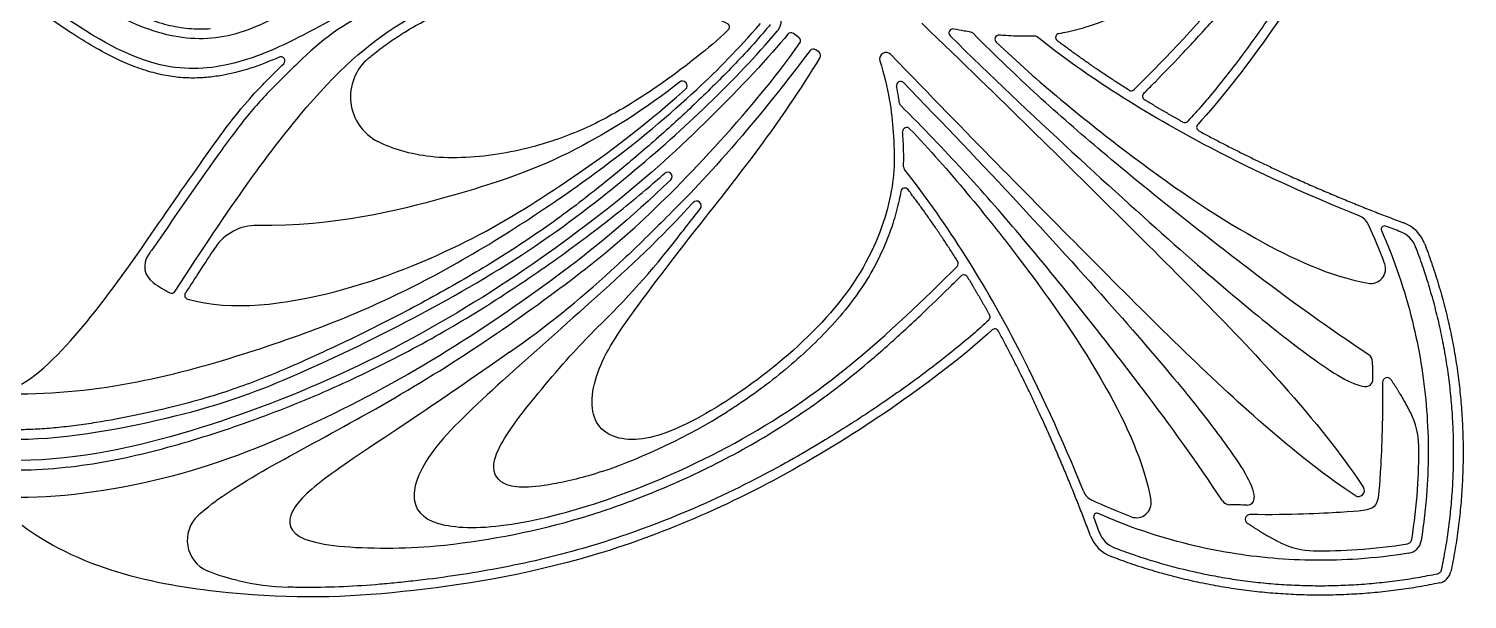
# Model space of a CAD drawing. Header units: millimetres. Extents: x -143 to 143, y -142 to 141.
# Drawn here: x -45.42 to -0.06, y -142.2 to -124.19 of the extents above; entities that cross this region are included whole.
import ezdxf

# ---------------------------------------------------------------- set-up
doc = ezdxf.new("R2010")
doc.units = ezdxf.units.MM
doc.header["$MEASUREMENT"] = 0
doc.layers.add('Layer 03', color=5, linetype='Continuous')

msp = doc.modelspace()

# ---------------------------------------------------------------- linework, layer by layer
at = {"layer": 'Layer 03'}
for p, q in [((-21.138, -124.46), (-21.309, -124.334)), ((-20.5, -124.927), (-20.604, -124.85))]:
    msp.add_line(p, q, dxfattribs=at)
for centre, radius, start, end in [((-30.709, -131.444), 8.77, 116.1595, 135.1549), ((-23.453, -124.133), 0.128, 314.3858, 62.4301), ((-16.274, -124.32), 0.128, 78.0929, 225.5075), ((-15.733, -124.417), 0.128, 44.8723, 81.462), ((-21.385, -124.437), 0.128, 53.7676, 141.2575), ((-21.213, -124.563), 0.128, 325.4754, 53.7676), ((-14.823, -124.517), 0.128, 85.7705, 226.3856), ((-13.704, -124.544), 0.128, 51.5625, 92.5331), ((-12.91, -124.458), 0.128, 99.813, 232.757), ((-37.472, -125.199), 0.128, 314.5412, 113.804), ((-33.687, -126.334), 1.588, 130.0535, 242.9368), ((-20.68, -124.953), 0.128, 53.4682, 143.1317), ((-20.576, -125.03), 0.128, 328.9879, 53.4682), ((-18.385, -125.137), 0.203, 43.9524, 197.9172), ((-24.805, -125.986), 0.147, 311.4876, 128.3701), ((-17.931, -125.977), 0.128, 44.4925, 191.9071), ((-10.654, -126.017), 0.128, 237.7762, 314.7795), ((-17.834, -126.518), 0.128, 188.538, 225.1277), ((-10.169, -126.317), 0.128, 134.947, 238.6931), ((-17.734, -127.428), 0.128, 43.6144, 184.2295), ((-8.963, -127.02), 0.128, 240.784, 317.2193), ((-8.462, -127.296), 0.128, 137.6511, 241.5836), ((-25.273, -128.85), 0.139, 314.036, 131.5849), ((-17.707, -128.547), 0.128, 177.4669, 218.4375), ((-17.793, -129.341), 0.128, 37.243, 170.187), ((-24.365, -129.778), 0.152, 321.7635, 138.0554), ((-3.659, -130.578), 0.526, 25.1037, 68.1797), ((-38.235, -131.97), 1.577, 89.2287, 146.3555), ((-2.665, -130.516), 0.105, 69.0391, 203.8819), ((-2.453, -131.365), 0.824, 20.9904, 69.4946), ((-2.453, -131.365), 1.123, 21.0371, 69.2551), ((-46.509, -114.096), 27.254, 314.2474, 322.1556), ((-41.143, -131.687), 0.624, 145.2274, 234.8649), ((-16.234, -131.597), 0.128, 315.2205, 32.2238), ((-48.187, -108.795), 31.254, 305.0053, 312.5511), ((-15.934, -132.083), 0.128, 31.3069, 135.053), ((-3.096, -131.761), 0.466, 259.7146, 20.4996), ((-40.911, -132.405), 0.128, 242.9977, 327.3749), ((-40.377, -132.599), 0.128, 147.3181, 254.2639), ((-15.231, -133.288), 0.128, 312.7807, 29.216), ((-14.955, -133.789), 0.128, 28.4164, 132.3489), ((-3.311, -134.704), 0.271, 1.5936, 56.4509), ((-3.256, -135.254), 0.227, 263.6954, 0.8625), ((-2.583, -135.34), 0.146, 33.9304, 180.7296), ((-33.466, -120.268), 18.912, 288.871, 302.1831), ((-3.964, -137.378), 2.378, 0.7033, 26.6718), ((-11.673, -138.592), 0.526, 201.8203, 244.8963), ((-3.487, -138.764), 0.187, 315, 32.9781), ((-10.49, -139.155), 0.466, 249.5004, 10.2854), ((-7.547, -138.94), 0.271, 213.5491, 268.4064), ((-6.997, -138.995), 0.227, 269.1375, 6.3046), ((-3.487, -138.764), 0.187, 237.0219, 315), ((-39.363, -140.328), 1.061, 133.3815, 245.6399), ((-34.867, -116.429), 24.19, 275.4369, 285.9047), ((-11.735, -139.586), 0.105, 66.1181, 200.9609), ((-6.911, -139.668), 0.146, 89.2704, 236.0696), ((-10.886, -139.798), 0.824, 200.5054, 249.0096), ((-10.886, -139.798), 1.123, 200.7449, 248.9629), ((-4.873, -138.287), 2.378, 243.3282, 269.2967), ((-1.97, -140.281), 0.166, 279.2111, 315), ((-1.97, -140.281), 0.465, 279.2111, 315), ((-1.97, -140.281), 0.166, 315, 350.7889), ((-1.97, -140.281), 0.465, 315, 350.7889), ((-1.026, -141.225), 0.166, 281.6846, 315), ((-1.026, -141.225), 0.166, 315, 348.3154), ((-1.026, -141.225), 0.465, 315, 348.3154), ((-37.016, -133.952), 7.865, 256.6884, 268.355), ((-1.026, -141.225), 0.465, 281.6846, 315)]:
    msp.add_arc(centre, radius, start, end, dxfattribs=at)
for points, knots in [([(-2.388, -96.617), (-0.913, -98.588), (-0.006, -103.609), (-0.158, -108.412), (-1.14, -114.526), (-3.884, -121.019), (-7.142, -125.657), (-8.557, -127.209)], [791.365844, 791.365844, 791.365844, 791.365844, 799.179691, 807.09532, 815.010949, 822.926578, 830.640195, 830.640195, 830.640195, 830.640195]), ([(-0.437, -105.01), (-0.433, -105.162), (-0.422, -105.699), (-0.437, -106.617), (-0.497, -107.576), (-0.567, -108.348), (-0.696, -109.582), (-0.975, -111.524), (-1.581, -114.195), (-2.526, -116.982), (-3.708, -119.555), (-4.901, -121.675), (-5.949, -123.325), (-6.913, -124.714), (-7.742, -125.798), (-8.395, -126.582), (-8.714, -126.94), (-8.869, -127.107)], [7637.423702, 7637.423702, 7637.423702, 7637.423702, 7637.960964, 7639.309688, 7640.649841, 7641.333395, 7642.034124, 7645.009215, 7648.221505, 7651.648499, 7655.333781, 7658.1559, 7660.192584, 7662.198431, 7664.097658, 7664.983426, 7665.783451, 7665.783451, 7665.783451, 7665.783451]), ([(-12.574, -117.773), (-11.452, -116.764), (-9.565, -114.706), (-6.872, -111.659), (-4.677, -109.311), (-3.008, -108.734), (-2.271, -109.718), (-2.308, -112.07), (-3.231, -115.439), (-4.988, -119.371), (-7.486, -123.008), (-10.093, -125.641), (-10.563, -126.108)], [314.327864, 314.327864, 314.327864, 314.327864, 318.124191, 322.120301, 326.116411, 330.112521, 334.108631, 338.104741, 342.100851, 346.096961, 350.093071, 353.874413, 353.874413, 353.874413, 353.874413]), ([(-10.259, -126.227), (-10.241, -126.209), (-10.118, -126.086), (-9.717, -125.681), (-9.013, -124.952), (-8.26, -124.137), (-7.505, -123.278), (-6.798, -122.413), (-6.027, -121.366), (-5.324, -120.291), (-4.698, -119.211), (-3.965, -117.787), (-3.349, -116.364), (-2.852, -114.984), (-2.648, -114.327), (-2.558, -114.013)], [7667.962232, 7667.962232, 7667.962232, 7667.962232, 7668.05212, 7668.572908, 7669.962096, 7671.616037, 7672.468622, 7673.981484, 7675.540335, 7677.035296, 7678.492541, 7679.924682, 7682.661388, 7683.934583, 7685.07862, 7685.07862, 7685.07862, 7685.07862]), ([(-12.932, -124.332), (-12.84, -124.316), (-12.526, -124.255), (-11.956, -124.104), (-11.218, -123.832), (-10.434, -123.451), (-9.649, -122.949), (-8.885, -122.338), (-8.154, -121.645), (-7.466, -120.894), (-6.835, -120.111), (-6.345, -119.427), (-6.071, -119.007), (-5.977, -118.858)], [358.021999, 358.021999, 358.021999, 358.021999, 358.347824, 359.14772, 360.088888, 361.109051, 362.206961, 363.357499, 364.542785, 365.74245, 366.931109, 368.078289, 368.695207, 368.695207, 368.695207, 368.695207]), ([(-45.58, -121.477), (-44.42, -122.665), (-42.962, -123.687), (-40.837, -124.578), (-38.734, -124.477), (-36.73, -123.289), (-33.688, -122.05), (-31.525, -121.574), (-28.814, -121.384), (-26.678, -121.773), (-25.263, -122.32)], [372.110634, 372.110634, 372.110634, 372.110634, 375.291304, 378.589232, 381.887161, 385.18509, 388.483019, 391.780948, 395.078876, 398.237873, 398.237873, 398.237873, 398.237873]), ([(-45.367, -121.268), (-45.216, -121.422), (-44.9, -121.738), (-44.429, -122.175), (-43.971, -122.56), (-43.557, -122.869), (-43.152, -123.134), (-42.648, -123.424), (-42.04, -123.73), (-41.444, -123.956), (-40.976, -124.082), (-40.524, -124.169), (-40.095, -124.2), (-39.782, -124.185), (-39.695, -124.178)], [211.701829, 211.701829, 211.701829, 211.701829, 212.457085, 213.272394, 213.960962, 214.556399, 215.087122, 215.66024, 216.599167, 217.477293, 217.893303, 218.302368, 219.093638, 219.401132, 219.401132, 219.401132, 219.401132]), ([(-25.333, -122.52), (-26.763, -122.063), (-28.7, -121.823), (-31.297, -121.852), (-34.67, -123.191), (-37.275, -124.73), (-39.501, -125.538), (-41.734, -125.425), (-43.832, -124.192), (-45.422, -123.002)], [398.619039, 398.619039, 398.619039, 398.619039, 402.187381, 405.919638, 409.651894, 413.384151, 417.116408, 420.848665, 424.372678, 424.372678, 424.372678, 424.372678]), ([(-40.804, -132.474), (-39.096, -129.807), (-36.447, -126.117), (-33.592, -123.706), (-30.454, -122.584), (-28.1, -122.503), (-27.064, -122.635)], [205.323986, 205.323986, 205.323986, 205.323986, 210.799836, 216.341373, 221.882911, 226.498758, 226.498758, 226.498758, 226.498758]), ([(-34.709, -125.119), (-34.661, -125.079), (-34.464, -124.917), (-34.115, -124.649), (-33.591, -124.297), (-32.9, -123.899), (-32.015, -123.498), (-31.156, -123.223), (-30.448, -123.06), (-29.713, -122.932), (-28.771, -122.843), (-27.632, -122.857), (-26.876, -122.954), (-26.504, -123.028), (-25.177, -123.312), (-23.769, -123.823), (-23.393, -124.019)], [106.663297, 106.663297, 106.663297, 106.663297, 106.833107, 107.359887, 107.865368, 108.55698, 109.534705, 110.5169, 111.015324, 111.521428, 112.553346, 113.595453, 114.630436, 115.630436, 116.630436, 117.498885, 117.498885, 117.498885, 117.498885]), ([(-37.523, -125.082), (-37.82, -125.213), (-38.43, -125.452), (-39.224, -125.654), (-39.878, -125.735), (-40.38, -125.749), (-40.902, -125.705), (-41.448, -125.596), (-42.024, -125.415), (-42.641, -125.154), (-43.318, -124.796), (-44.079, -124.327), (-44.85, -123.796), (-45.368, -123.416), (-45.604, -123.24)], [251.734547, 251.734547, 251.734547, 251.734547, 252.875072, 254.031793, 254.604304, 255.188412, 255.796314, 256.441897, 257.140903, 257.913378, 258.795829, 259.828406, 261.052074, 262.08562, 262.08562, 262.08562, 262.08562]), ([(-45.711, -135.709), (-42.968, -135.709), (-37.882, -134.352), (-32.615, -132.187), (-27.174, -128.591), (-24.294, -126.1), (-23.077, -124.86), (-22.35, -124.019)], [1119.419053, 1119.419053, 1119.419053, 1119.419053, 1125.821154, 1132.223255, 1138.625356, 1145.027456, 1150.691391, 1150.691391, 1150.691391, 1150.691391]), ([(-22.037, -124.055), (-22.138, -124.176), (-22.428, -124.515), (-22.913, -125.052), (-23.492, -125.654), (-24.259, -126.413), (-25.254, -127.347), (-26.551, -128.471), (-27.995, -129.643), (-29.632, -130.832), (-31.459, -131.974), (-33.402, -133.055), (-35.059, -133.889), (-36.359, -134.498), (-37.269, -134.901), (-38.134, -135.261), (-38.993, -135.579), (-39.906, -135.867), (-40.928, -136.138), (-42.071, -136.398), (-43.09, -136.589), (-43.927, -136.712), (-44.544, -136.784), (-45.137, -136.831), (-45.523, -136.843), (-45.711, -136.843)], [1215.133531, 1215.133531, 1215.133531, 1215.133531, 1215.685419, 1216.70253, 1217.674477, 1218.619658, 1220.49467, 1222.467281, 1224.649054, 1227.028724, 1229.573291, 1232.213685, 1234.840184, 1236.088698, 1237.258006, 1238.335973, 1239.381483, 1240.475002, 1241.697724, 1243.096486, 1244.590432, 1245.339092, 1246.07073, 1246.771712, 1247.428954, 1247.428954, 1247.428954, 1247.428954]), ([(-45.711, -137.142), (-44.224, -137.142), (-40.328, -136.403), (-37.372, -135.333), (-33.241, -133.363), (-29.302, -131.061), (-26.188, -128.595), (-23.951, -126.57), (-22.513, -125.087), (-21.808, -124.248)], [523.769997, 523.769997, 523.769997, 523.769997, 528.514375, 533.258753, 538.003131, 542.747508, 547.491886, 552.236264, 556.410075, 556.410075, 556.410075, 556.410075]), ([(-23.363, -124.224), (-23.692, -124.546), (-24.475, -125.189), (-25.625, -126.051), (-27.036, -126.934), (-28.402, -127.597), (-30.44, -128.204), (-32.808, -128.341), (-33.976, -127.97), (-34.409, -127.748)], [89.124136, 89.124136, 89.124136, 89.124136, 90.593735, 92.677422, 94.76111, 96.844797, 98.928484, 101.012171, 102.999609, 102.999609, 102.999609, 102.999609]), ([(-17.255, -124.012), (-14.629, -126.544), (-10.966, -130.165), (-5.897, -135.213), (-3.853, -137.856), (-3.33, -138.662)], [7761.359944, 7761.359944, 7761.359944, 7761.359944, 7769.606099, 7778.092746, 7783.868198, 7783.868198, 7783.868198, 7783.868198]), ([(-15.714, -124.291), (-15.783, -124.28), (-15.961, -124.252), (-16.139, -124.218), (-16.248, -124.195)], [183.561231, 183.561231, 183.561231, 183.561231, 183.8052986, 184.196405, 184.196405, 184.196405, 184.196405]), ([(-21.485, -124.357), (-22.036, -125.044), (-24.111, -127.234), (-26.763, -129.638), (-30.762, -132.554), (-35.236, -135.061), (-40.262, -137), (-43.808, -137.795), (-45.711, -137.815)], [7962.897369, 7962.897369, 7962.897369, 7962.897369, 7967.888858, 7973.517726, 7979.146594, 7984.775462, 7990.40433, 7996.033198, 7996.033198, 7996.033198, 7996.033198]), ([(-40.092, -139.557), (-39.695, -139.182), (-38.376, -138.285), (-35.31, -136.675), (-32.042, -134.776), (-28.877, -132.572), (-26.506, -130.718), (-23.968, -128.193), (-21.858, -125.726), (-21.108, -124.635)], [7936.259798, 7936.259798, 7936.259798, 7936.259798, 7939.891239, 7943.653282, 7947.415326, 7951.17737, 7954.939413, 7958.701457, 7962.188498, 7962.188498, 7962.188498, 7962.188498]), ([(-16.364, -124.411), (-13.828, -126.903), (-8.228, -132.032), (-5.007, -134.591), (-3.709, -135.432), (-3.281, -135.479)], [184.582336, 184.582336, 184.582336, 184.582336, 191.396001, 198.421701, 203.879684, 203.879684, 203.879684, 203.879684]), ([(-3.162, -134.478), (-4.431, -133.636), (-6.982, -131.788), (-11.72, -128.028), (-14.208, -125.768), (-15.642, -124.327)], [164.416936, 164.416936, 164.416936, 164.416936, 169.644106, 176.734836, 183.465439, 183.465439, 183.465439, 183.465439]), ([(-14.911, -124.61), (-13.594, -125.865), (-10.64, -128.274), (-7.039, -130.77), (-4.389, -132), (-3.179, -132.219)], [159.348372, 159.348372, 159.348372, 159.348372, 164.957375, 170.972667, 175.939154, 175.939154, 175.939154, 175.939154]), ([(-13.71, -124.416), (-13.788, -124.42), (-14.087, -124.427), (-14.456, -124.414), (-14.745, -124.394), (-14.814, -124.389)], [157.686042, 157.686042, 157.686042, 157.686042, 157.9626, 158.736885, 158.980243, 158.980243, 158.980243, 158.980243]), ([(-18.579, -125.2), (-18.298, -126.066), (-18.094, -127.768), (-18.119, -129.436), (-19.075, -132.058), (-21.4, -134.576), (-24.181, -136.508), (-26.274, -137.376), (-27.792, -136.839), (-27.632, -134.925), (-26.283, -133.001), (-24.491, -130.636), (-21.708, -127.161), (-20.467, -125.096)], [7807.611943, 7807.611943, 7807.611943, 7807.611943, 7810.427458, 7813.971807, 7817.516156, 7821.060505, 7824.604854, 7828.149203, 7831.693552, 7835.237901, 7838.78225, 7842.326599, 7845.814904, 7845.814904, 7845.814904, 7845.814904]), ([(-20.783, -124.876), (-23.099, -127.964), (-25.41, -130.234), (-26.246, -131.071), (-26.799, -131.586), (-27.052, -131.819)], [7846.421987, 7846.421987, 7846.421987, 7846.421987, 7851.556296, 7853.635323, 7855.365792, 7855.365792, 7855.365792, 7855.365792]), ([(-3.589, -138.921), (-4.395, -138.398), (-7.038, -136.354), (-12.086, -131.285), (-15.707, -127.623), (-18.239, -124.996)], [7784.464431, 7784.464431, 7784.464431, 7784.464431, 7790.239881, 7798.726529, 7806.972684, 7806.972684, 7806.972684, 7806.972684]), ([(-45.648, -135.405), (-44.921, -134.996), (-43.245, -133.088), (-41.922, -131.196), (-39.767, -128.072), (-38.571, -126.446), (-37.699, -125.603), (-37.382, -125.291)], [236.278563, 236.278563, 236.278563, 236.278563, 239.445709, 242.704425, 245.963142, 249.221858, 251.317598, 251.317598, 251.317598, 251.317598]), ([(-36.927, -125.26), (-36.985, -125.319), (-37.211, -125.543), (-37.599, -125.921), (-38.081, -126.413), (-38.535, -126.94), (-38.993, -127.532), (-39.411, -128.111), (-39.88, -128.774), (-40.579, -129.776), (-41.197, -130.669), (-41.622, -131.282), (-41.656, -131.331)], [194.111427, 194.111427, 194.111427, 194.111427, 194.400713, 195.229245, 196.017784, 196.816628, 197.674149, 198.644332, 199.328189, 200.526909, 202.935689, 203.14545, 203.14545, 203.14545, 203.14545]), ([(-40.411, -132.723), (-39.019, -133.115), (-35.564, -132.646), (-31.409, -130.906), (-28.593, -129.142), (-26.233, -127.445), (-24.708, -126.096)], [156.96674, 156.96674, 156.96674, 156.96674, 161.044159, 165.24501, 169.44586, 173.559853, 173.559853, 173.559853, 173.559853]), ([(-24.896, -125.871), (-25.922, -126.683), (-28.434, -128.291), (-31.664, -129.405), (-35.759, -130.425), (-38.214, -130.392)], [135.726183, 135.726183, 135.726183, 135.726183, 141.07044, 147.265115, 152.838848, 152.838848, 152.838848, 152.838848]), ([(-17.96, -126.537), (-17.971, -126.468), (-17.999, -126.29), (-18.033, -126.112), (-18.056, -126.003)], [183.561231, 183.561231, 183.561231, 183.561231, 183.8052986, 184.196405, 184.196405, 184.196405, 184.196405]), ([(-17.84, -125.887), (-15.348, -128.423), (-10.219, -134.023), (-7.66, -137.244), (-6.819, -138.542), (-6.772, -138.971)], [184.582336, 184.582336, 184.582336, 184.582336, 191.396001, 198.421701, 203.879684, 203.879684, 203.879684, 203.879684]), ([(-7.773, -139.089), (-8.615, -137.82), (-10.463, -135.269), (-14.223, -130.531), (-16.483, -128.043), (-17.924, -126.609)], [164.416936, 164.416936, 164.416936, 164.416936, 169.644105, 176.734834, 183.465439, 183.465439, 183.465439, 183.465439]), ([(-17.835, -128.541), (-17.831, -128.463), (-17.824, -128.164), (-17.837, -127.795), (-17.857, -127.506), (-17.862, -127.437)], [157.686042, 157.686042, 157.686042, 157.686042, 157.962601, 158.736885, 158.980243, 158.980243, 158.980243, 158.980243]), ([(-17.641, -127.34), (-16.386, -128.657), (-13.977, -131.611), (-11.481, -135.212), (-10.251, -137.862), (-10.032, -139.072)], [159.348372, 159.348372, 159.348372, 159.348372, 164.957375, 170.972667, 175.939154, 175.939154, 175.939154, 175.939154]), ([(-45.707, -138.114), (-45.229, -138.109), (-44.284, -138.052), (-42.893, -137.845), (-41.542, -137.543), (-39.79, -137.048), (-37.661, -136.317), (-35.206, -135.274), (-32.877, -134.082), (-30.686, -132.771), (-28.659, -131.389), (-27.103, -130.21), (-26.031, -129.328), (-25.564, -128.923), (-25.365, -128.746)], [328.365251, 328.365251, 328.365251, 328.365251, 330.04526, 331.686682, 333.303976, 334.905597, 338.081776, 341.21075, 344.27035, 347.265503, 350.178802, 352.885665, 354.124351, 355.057353, 355.057353, 355.057353, 355.057353]), ([(-25.177, -128.95), (-26.508, -130.237), (-28.542, -131.893), (-32.15, -134.405), (-36.292, -136.675), (-40.771, -138.479), (-44.267, -138.987), (-45.711, -138.987)], [355.56031, 355.56031, 355.56031, 355.56031, 360.787531, 366.362892, 371.938253, 377.513614, 383.088975, 383.088975, 383.088975, 383.088975]), ([(-24.478, -129.677), (-25.487, -130.8), (-27.545, -132.686), (-30.592, -135.379), (-32.94, -137.574), (-33.517, -139.244), (-32.533, -139.98), (-30.181, -139.943), (-26.812, -139.02), (-22.88, -137.263), (-19.243, -134.765), (-16.61, -132.159), (-16.143, -131.688)], [314.327864, 314.327864, 314.327864, 314.327864, 318.12419, 322.1203, 326.116411, 330.112521, 334.108631, 338.104741, 342.100851, 346.096961, 350.093072, 353.874413, 353.874413, 353.874413, 353.874413]), ([(-17.919, -129.319), (-17.935, -129.411), (-17.996, -129.725), (-18.147, -130.295), (-18.419, -131.033), (-18.8, -131.817), (-19.302, -132.602), (-19.913, -133.366), (-20.606, -134.097), (-21.357, -134.785), (-22.14, -135.416), (-22.824, -135.906), (-23.244, -136.181), (-23.393, -136.274)], [358.021999, 358.021999, 358.021999, 358.021999, 358.347824, 359.14772, 360.088888, 361.109051, 362.206961, 363.357499, 364.542785, 365.74245, 366.931109, 368.078289, 368.695207, 368.695207, 368.695207, 368.695207]), ([(-24.987, -130.817), (-24.88, -130.68), (-24.634, -130.364), (-24.386, -130.05), (-24.246, -129.872)], [390.957858, 390.957858, 390.957858, 390.957858, 391.568475, 392.363854, 392.363854, 392.363854, 392.363854]), ([(-2.761, -130.558), (-2.353, -131.48), (-1.738, -133.288), (-1.281, -136.057), (-1.261, -138.395), (-1.425, -139.823), (-1.511, -140.355)], [277.864226, 277.864226, 277.864226, 277.864226, 281.404931, 284.548196, 287.697525, 289.593122, 289.593122, 289.593122, 289.593122]), ([(-28.238, -139.693), (-27.925, -139.603), (-27.268, -139.399), (-25.887, -138.902), (-24.464, -138.286), (-23.04, -137.553), (-21.96, -136.927), (-20.885, -136.224), (-19.838, -135.454), (-18.973, -134.746), (-18.114, -133.991), (-17.299, -133.238), (-16.57, -132.534), (-16.165, -132.133), (-16.042, -132.01), (-16.024, -131.992)], [7883.254008, 7883.254008, 7883.254008, 7883.254008, 7884.398046, 7885.67124, 7888.407946, 7889.840087, 7891.297333, 7892.792293, 7894.351144, 7895.864006, 7896.716591, 7898.370532, 7899.75972, 7900.280508, 7900.370397, 7900.370397, 7900.370397, 7900.370397]), ([(-15.042, -133.694), (-16.594, -135.109), (-21.232, -138.367), (-27.725, -141.111), (-33.839, -142.093), (-38.642, -142.245), (-43.663, -141.338), (-45.634, -139.863)], [873.681243, 873.681243, 873.681243, 873.681243, 881.394864, 889.310492, 897.22612, 905.141748, 912.955595, 912.955595, 912.955595, 912.955595]), ([(-15.144, -133.382), (-15.311, -133.537), (-15.669, -133.856), (-16.453, -134.509), (-17.537, -135.338), (-18.926, -136.302), (-20.576, -137.35), (-22.696, -138.543), (-25.269, -139.725), (-28.056, -140.67), (-30.727, -141.276), (-32.669, -141.555), (-33.903, -141.684), (-34.675, -141.754), (-35.634, -141.814), (-36.552, -141.829), (-37.089, -141.818), (-37.242, -141.814)], [7902.549177, 7902.549177, 7902.549177, 7902.549177, 7903.349202, 7904.23497, 7906.134198, 7908.140044, 7910.176729, 7912.998847, 7916.684129, 7920.111124, 7923.323414, 7926.298505, 7926.999233, 7927.682788, 7929.022941, 7930.371664, 7930.908926, 7930.908926, 7930.908926, 7930.908926]), ([(-27.349, -138.163), (-27.913, -138.356), (-29.499, -138.718), (-30.595, -138.655), (-30.915, -137.902), (-30.124, -136.583), (-28.549, -134.718), (-27.745, -133.865), (-27.492, -133.619)], [373.8414, 373.8414, 373.8414, 373.8414, 375.131699, 377.707818, 380.283937, 382.860056, 385.436175, 386.552235, 386.552235, 386.552235, 386.552235]), ([(-30.258, -134.395), (-31.451, -135.23), (-33.707, -136.782), (-36.102, -138.327), (-37.334, -139.434), (-37.171, -140.417), (-34.775, -140.621), (-33.081, -140.558), (-32.575, -140.51)], [7860.186401, 7860.186401, 7860.186401, 7860.186401, 7862.644239, 7866.10171, 7869.55918, 7873.016651, 7876.474121, 7878.078149, 7878.078149, 7878.078149, 7878.078149]), ([(-2.729, -135.342), (-2.712, -136.674), (-2.821, -138.534), (-2.851, -139.127), (-2.988, -139.263)], [106.870782, 106.870782, 106.870782, 106.870782, 109.205709, 111.671371, 111.671371, 111.671371, 111.671371]), ([(-1.806, -140.307), (-1.721, -139.784), (-1.608, -138.799), (-1.58, -137.809), (-1.586, -137.349)], [123.700504, 123.700504, 123.700504, 123.700504, 125.563682, 127.179008, 127.179008, 127.179008, 127.179008]), ([(-2.988, -139.263), (-3.124, -139.4), (-3.717, -139.43), (-5.577, -139.539), (-6.91, -139.522)], [111.671371, 111.671371, 111.671371, 111.671371, 114.137032, 116.471959, 116.471959, 116.471959, 116.471959]), ([(-1.896, -140.74), (-2.428, -140.826), (-3.856, -140.991), (-6.194, -140.97), (-8.964, -140.514), (-10.771, -139.898), (-11.693, -139.49)], [237.616087, 237.616087, 237.616087, 237.616087, 239.511683, 242.661013, 245.804278, 249.344982, 249.344982, 249.344982, 249.344982]), ([(-4.902, -140.665), (-4.442, -140.671), (-3.452, -140.643), (-2.467, -140.53), (-1.944, -140.445)], [119.541465, 119.541465, 119.541465, 119.541465, 121.156791, 123.019969, 123.019969, 123.019969, 123.019969])]:
    msp.add_open_spline(points, degree=3, knots=knots, dxfattribs=at)
msp.add_rational_spline([(-21.808, -124.248), (-21.672, -124.087), (-21.693, -123.877), (-21.715, -123.669), (-21.879, -123.536)], [1, 0.921420374374, 1, 0.921420374374, 1], degree=2, knots=[556.4100753, 556.4100753, 556.4100753, 556.5973901, 556.5973901, 556.7847049, 556.7847049, 556.7847049], dxfattribs=at)
for points, degree in [([(-8.143, -127.949), (-10.224, -126.86), (-12.063, -125.683), (-13.624, -124.444)], 3), ([(-3.463, -130.09), (-5.128, -129.423), (-6.694, -128.707), (-8.143, -127.949)], 3), ([(-14.302, -134.108), (-15.391, -132.027), (-16.568, -130.189), (-17.807, -128.627)], 3), ([(-2.66, -131.598), (-2.817, -131.177), (-2.992, -130.762), (-3.182, -130.355)], 3), ([(-2.164, -130.592), (-2.319, -130.534), (-2.474, -130.476), (-2.627, -130.417)], 3), ([(-39.548, -131.096), (-39.864, -131.571), (-40.176, -132.05), (-40.484, -132.53)], 3), ([(-41.502, -132.197), (-41.321, -132.324), (-41.144, -132.431), (-40.97, -132.52)], 3), ([(-12.161, -138.788), (-12.828, -137.123), (-13.544, -135.557), (-14.302, -134.108)], 3), ([(-3.029, -135.25), (-3.032, -135.066), (-3.036, -134.881), (-3.041, -134.696)], 3), ([(-1.839, -136.311), (-2.089, -135.814), (-2.462, -135.258)], 2), ([(-10.653, -139.591), (-11.074, -139.434), (-11.489, -139.259), (-11.896, -139.069)], 3), ([(-7.001, -139.222), (-7.186, -139.22), (-7.37, -139.216), (-7.555, -139.21)], 3), ([(-11.834, -139.624), (-11.775, -139.777), (-11.717, -139.932), (-11.659, -140.087)], 3), ([(-6.993, -139.789), (-6.438, -140.162), (-5.94, -140.412)], 2), ([(-38.827, -141.606), (-39.25, -141.506), (-39.565, -141.401), (-39.801, -141.294)], 3)]:
    msp.add_open_spline(points, degree=degree, dxfattribs=at)
for points, weights in [([(-10.722, -126.125), (-11.93, -125.364), (-12.987, -124.56)], [0.995140365095, 0.996635650808, 0.999548300082]), ([(-9.025, -127.132), (-9.647, -126.785), (-10.235, -126.427)], [0.993769464829, 0.994026204481, 0.994602004906]), ([(-8.523, -127.408), (-5.605, -128.987), (-2.055, -130.314)], [0.993615122786, 0.993021407767, 0.999174125056]), ([(-16.126, -131.529), (-16.887, -130.321), (-17.691, -129.264)], [0.995140364382, 0.99663565047, 0.999548301471]), ([(-0.863, -141.259), (0.219, -136.028), (-1.683, -131.069)], [0.997443507417, 0.955014493417, 0.995732443693]), ([(-1.405, -130.961), (0.529, -136.002), (-0.57, -141.32)], [0.995739064271, 0.955010972844, 0.997443656326]), ([(-15.824, -132.016), (-15.466, -132.604), (-15.119, -133.226)], [0.99460200518, 0.994026204542, 0.993769464829]), ([(-11.937, -140.196), (-13.264, -136.646), (-14.843, -133.728)], [0.999174125056, 0.993021407767, 0.993615122786]), ([(-11.182, -140.568), (-6.223, -142.47), (-0.992, -141.388)], [0.995732443693, 0.955014493417, 0.997443507417]), ([(-0.932, -141.681), (-6.249, -142.781), (-11.29, -140.846)], [0.997443615859, 0.955011002382, 0.99573904485])]:
    msp.add_rational_spline(points, weights, degree=2, dxfattribs=at)

doc.saveas('drawing.dxf')
